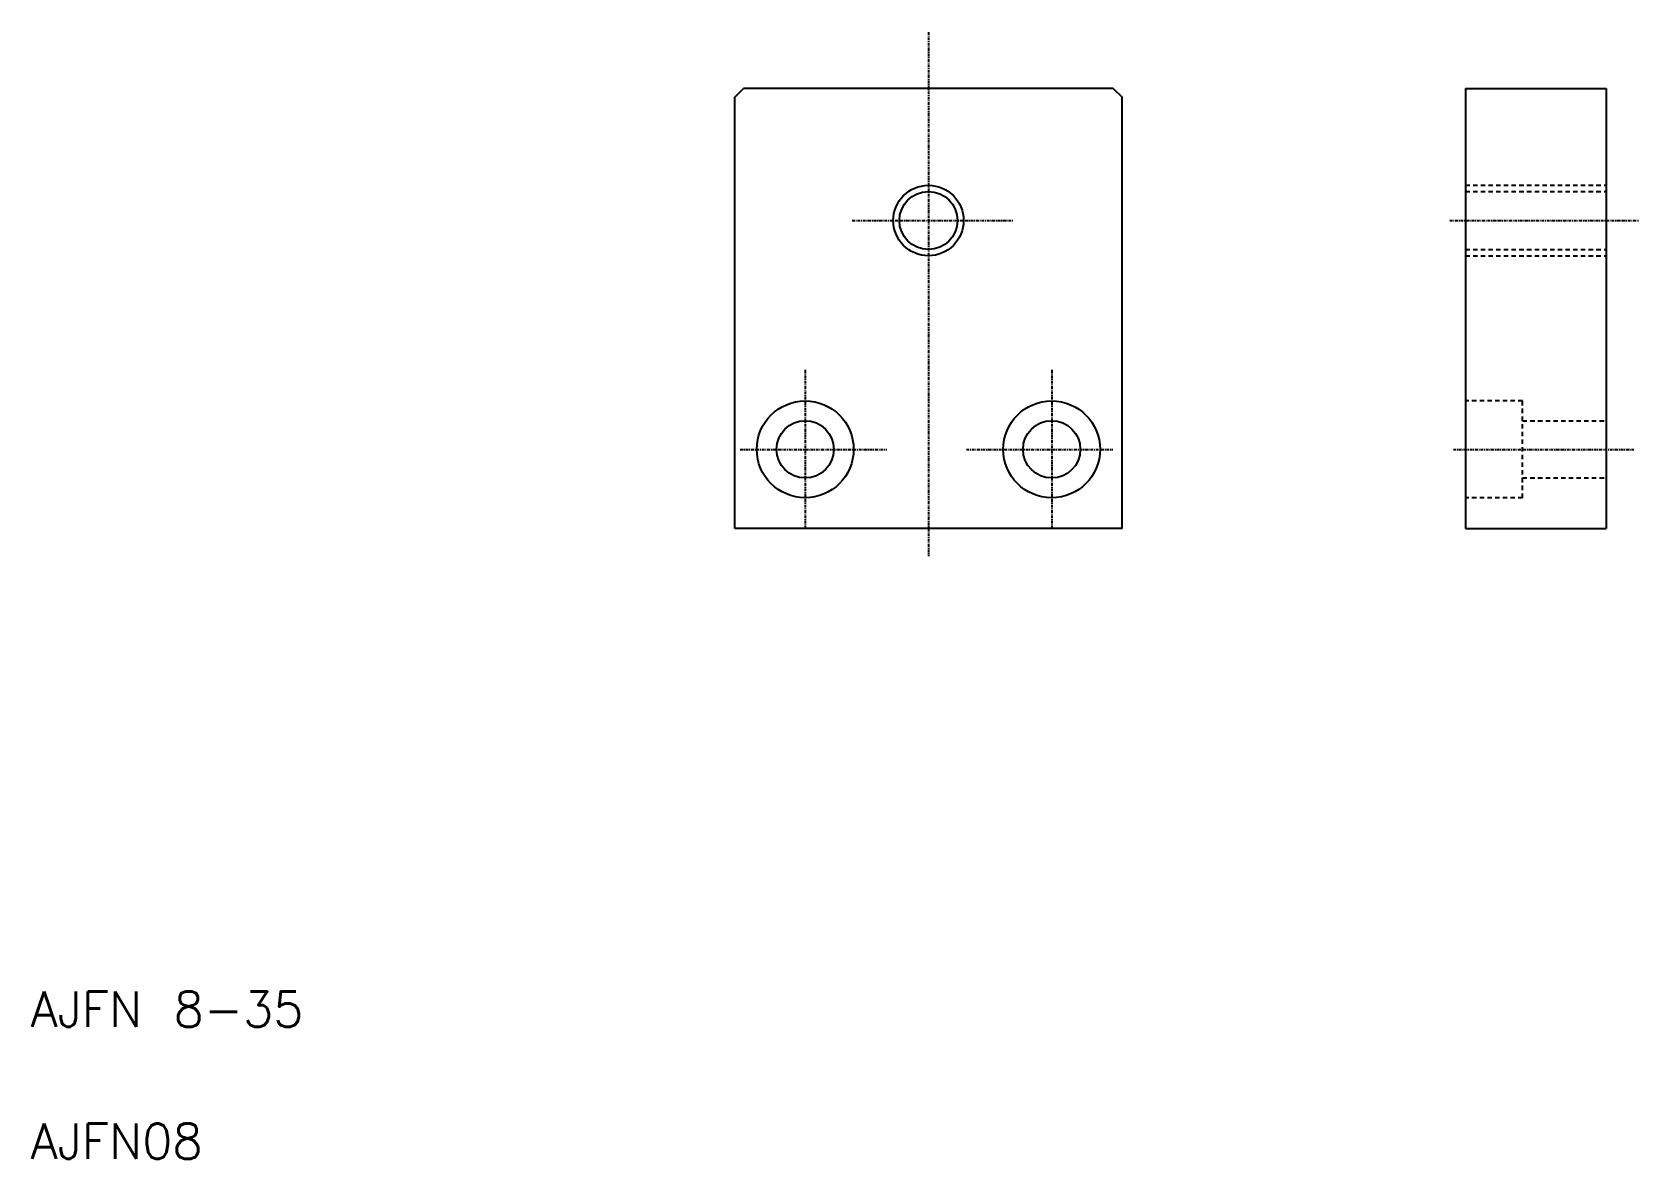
# Model space of a CAD drawing. Extents: x 10 to 193, y 10 to 138.
import ezdxf

# ---------------------------------------------------------------- set-up
doc = ezdxf.new("R2010")
doc.units = 0
doc.header["$LTSCALE"] = 0.25
doc.linetypes.add('CENTER', pattern=[2, 1.25, -0.25, 0.25, -0.25])
doc.linetypes.add('DASHED', pattern=[3.5, 2, -1.5])
doc.layers.get('0').update_dxf_attribs({"linetype": 'CONTINUOUS'})
doc.layers.add('CENTER', color=1, linetype='CENTER')
doc.styles.get("Standard").update_dxf_attribs({"font": 'TXT', "bigfont": 'BIGFONT'})

msp = doc.modelspace()

# ---------------------------------------------------------------- linework, layer by layer
at = {"color": 7, "linetype": 'CONTINUOUS'}
for p, q in [((90, 130.62), (91, 131.62)), ((133, 131.62), (91, 131.62)), ((133, 131.62), (134, 130.62)), ((173, 131.62), (173, 81.62)), ((173, 131.62), (189, 131.62)), ((189, 131.62), (189, 81.62)), ((90, 81.62), (90, 130.62)), ((134, 81.62), (134, 130.62)), ((134, 81.62), (90, 81.62)), ((173, 81.62), (189, 81.62))]:
    msp.add_line(p, q, dxfattribs=at)
at = {"color": 3, "linetype": 'DASHED'}
for p, q in [((173, 120.62), (189, 120.62)), ((173, 119.92), (189, 119.92)), ((173, 113.32), (189, 113.32)), ((173, 112.62), (189, 112.62)), ((179.5, 96.12), (173, 96.12)), ((179.5, 85.12), (179.5, 96.12)), ((179.5, 93.87), (189, 93.87)), ((179.5, 87.37), (189, 87.37)), ((179.5, 85.12), (173, 85.12))]:
    msp.add_line(p, q, dxfattribs=at)
for p, q in [((90, 106.12), (90, 106.12)), ((90, 93.87), (90, 93.87))]:
    msp.add_line(p, q)
at = {"color": 3, "linetype": 'CONTINUOUS'}
msp.add_circle((112, 116.62), 4, dxfattribs=at)
at = {"color": 7, "linetype": 'CONTINUOUS'}
for centre, radius in [((112, 116.62), 3.3), ((98, 90.62), 5.5), ((126, 90.62), 5.5), ((98, 90.62), 3.25), ((126, 90.62), 3.25)]:
    msp.add_circle(centre, radius, dxfattribs=at)
at = {"layer": 'CENTER', "color": 1, "linetype": 'CENTER'}
for p, q in [((112, 138.03), (112, 78.5)), ((103.32, 116.62), (121.67, 116.62)), ((171.23, 116.62), (192.71, 116.62)), ((98, 99.64), (98, 81.58)), ((126, 99.64), (126, 81.58)), ((90.62, 90.62), (107.28, 90.62)), ((116.31, 90.62), (132.96, 90.62)), ((171.65, 90.62), (192.15, 90.62))]:
    msp.add_line(p, q, dxfattribs=at)

# ---------------------------------------------------------------- texts
for s, p in [('AJFN 8-35', (10, 25)), ('AJFN08', (10, 10))]:
    msp.add_text(s, height=4).set_placement(p)

doc.saveas('drawing.dxf')
